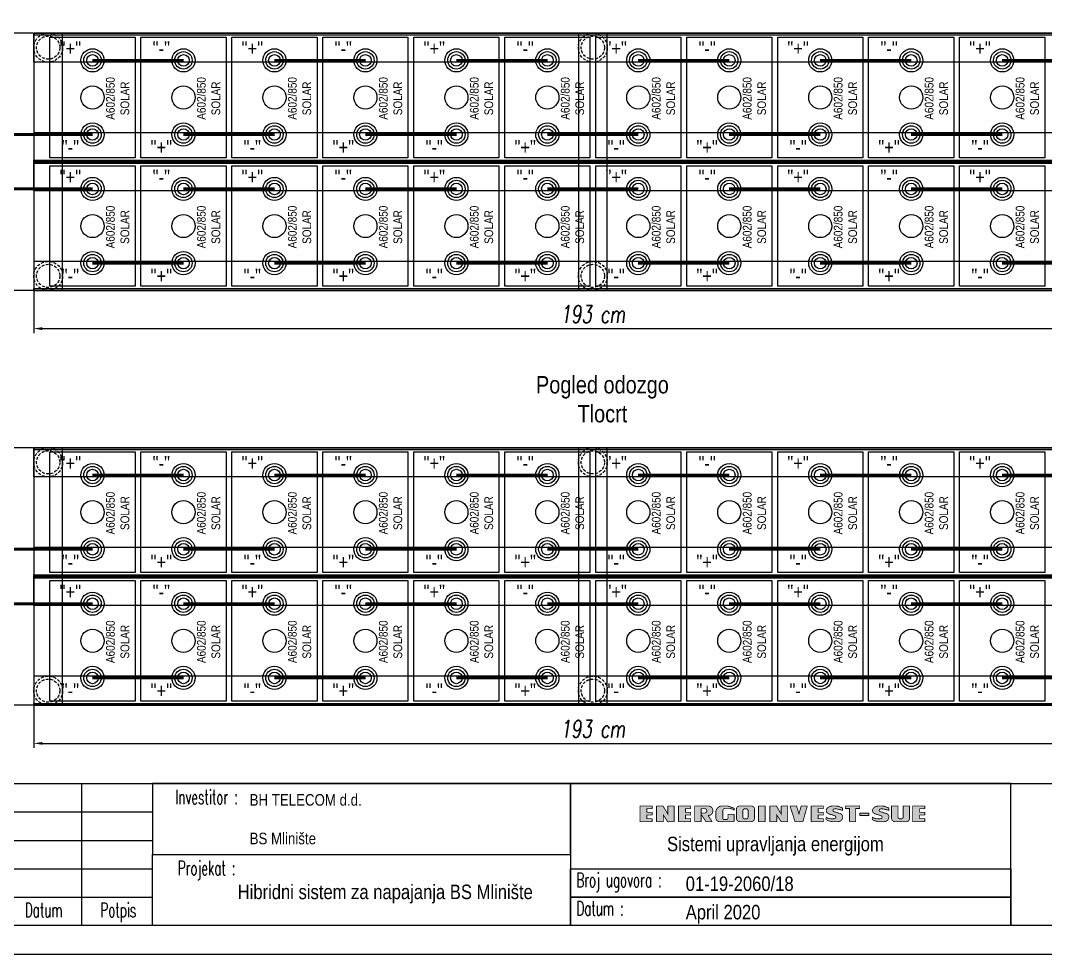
# Model space of a CAD drawing. Header units: millimetres. Extents: x 9130 to 9550, y -18883 to -17651.
# Drawn here: x 9219.6 to 9396.5, y -18478.3 to -18317 of the extents above; entities that cross this region are included whole.
import ezdxf

# ---------------------------------------------------------------- set-up
doc = ezdxf.new("R2010")
doc.units = ezdxf.units.MM
doc.linetypes.add('DASHED', pattern=[0.75, 0.5, -0.25])
for name, color, linetype in [('00 uvodnice', 82, 'Continuous'), ('01-KOSTUR ORMARA', 7, 'Continuous'), ('02-MODULI', 7, 'Continuous'), ('DIMENS', 4, 'Continuous'), ('OO cn60', 1, 'Continuous')]:
    doc.layers.add(name, color=color, linetype=linetype)
doc.layers.add('50 plava', color=5, linetype='Continuous', lineweight=0)
doc.styles.add('ARIAL NARROW', font='ARIALN.TTF')
doc.styles.add('KOTE ZA MONNTAZU', font='simplex.shx', dxfattribs={"width": 0.7, "oblique": 8, "height": 3})
doc.styles.add('simboli', font='symbol.ttf', dxfattribs={"width": 0.6, "height": 2.2})
doc.dimstyles.new('Copy of KOTE ZA MONTAZU u cm', dxfattribs={"dimscale": 0, "dimtxt": 3, "dimasz": 1.5, "dimexe": 0.8, "dimexo": 0.1, "dimgap": 1, "dimtad": 1, "dimdec": 1, "dimzin": 12, "dimdsep": 46, "dimtxsty": 'KOTE ZA MONNTAZU', "dimcen": 1.5, "dimclrt": 1, "dimadec": 0, "dimazin": 0, "dimtfac": 1, "dimtdec": 1, "dimtmove": 0, "dimatfit": 3, "dimfxl": 1, "dimtolj": 2, "dimtzin": 0, "dimarcsym": 0})

# ---------------------------------------------------------------- blocks, each defined once
blk = doc.blocks.new('Zaglavlje A3 prazno-Sue')
at = {"layer": '50 plava', "linetype": 'Continuous'}
h = blk.add_hatch(color=152, dxfattribs=at)
h.paths.add_polyline_path([(198.08, 24.09), (198.93, 24.09, 0.414214), (198.98, 24.14), (198.98, 24.5, 0.414214), (198.93, 24.54), (198.08, 24.54), (198.08, 25.18), (198.93, 25.18, 0.414214), (198.98, 25.23), (198.98, 25.58, 0.414214), (198.93, 25.63), (196.93, 25.63, 0.414214), (196.88, 25.58), (196.88, 22.98, 0.414214), (196.93, 22.93), (198.93, 22.93, 0.414214), (198.98, 22.98), (198.98, 23.41, 0.414214), (198.93, 23.45), (198.08, 23.45)])
h.paths.add_polyline_path([(199.73, 22.98, 0.414214), (199.78, 22.93), (200.88, 22.93, 0.414214), (200.93, 22.98), (200.93, 24.05), (201.66, 22.95, 0.250765), (201.7, 22.93), (202.75, 22.93, 0.414214), (202.8, 22.98), (202.8, 25.58, 0.414214), (202.75, 25.63), (201.73, 25.63, 0.414214), (201.68, 25.58), (201.68, 24.28), (200.87, 25.61, 0.261275), (200.83, 25.63), (199.78, 25.63, 0.414214), (199.73, 25.58)])
h.paths.add_polyline_path([(203.54, 22.98, 0.414214), (203.58, 22.93), (205.59, 22.93, 0.414214), (205.64, 22.98), (205.64, 23.41, 0.414214), (205.59, 23.45), (204.74, 23.45), (204.74, 24.09), (205.59, 24.09, 0.414214), (205.64, 24.14), (205.64, 24.5, 0.414214), (205.59, 24.54), (204.74, 24.54), (204.74, 25.18), (205.59, 25.18, 0.414214), (205.64, 25.23), (205.64, 25.58, 0.414214), (205.59, 25.63), (203.58, 25.63, 0.414214), (203.54, 25.58)])
h.paths.add_polyline_path([(206.33, 22.93), (207.4, 22.93, 0.414214), (207.45, 22.98), (207.45, 24.2), (207.45, 25.18), (208.05, 25.18, -1.104988), (207.98, 24.43), (207.45, 24.43), (207.45, 24.2), (208.26, 22.95, 0.254408), (208.3, 22.93), (209.24, 22.93, 0.593374), (209.28, 23), (208.65, 23.98, 1), (208.65, 25.63), (206.38, 25.63, 0.414214), (206.33, 25.58)])
h.paths.add_polyline_path([(209.98, 23.6, 0.360865), (210.55, 22.92), (213.13, 22.92), (213.13, 24.15, 0.414214), (213.09, 24.19), (212.13, 24.19, 0.414214), (212.08, 24.15), (212.08, 23.59, -0.333333), (211.86, 23.29), (211.41, 23.29, -0.5), (211.18, 23.59), (211.18, 24.79, -0.414214), (211.63, 25.24), (212.23, 25.24, -0.2), (213.13, 24.87), (213.13, 25.24), (212.31, 25.54), (212.05, 25.64), (211.66, 25.64), (211.11, 25.64, 0.332065), (209.98, 24.79)])
h.paths.add_polyline_path([(213.53, 23.53, 0.414214), (214.13, 22.93), (216.08, 22.93, 0.396216), (216.64, 23.47), (216.64, 25.14, 0.440087), (216.08, 25.62), (214.13, 25.62, 0.443886), (213.53, 25.11)])
h.paths.add_polyline_path([(214.65, 24.84, -0.414214), (214.95, 25.14), (215.25, 25.14, -0.414214), (215.55, 24.84), (215.55, 23.72, -0.414214), (215.25, 23.42), (214.95, 23.42, -0.414214), (214.65, 23.72)], flags=16)
h.paths.add_polyline_path([(217.35, 22.98, 0.414214), (217.4, 22.93), (218.43, 22.93, 0.414214), (218.48, 22.98), (218.48, 25.58, 0.414214), (218.43, 25.63), (217.4, 25.63, 0.414214), (217.35, 25.58)])
h.paths.add_polyline_path([(220.5, 24.05), (221.24, 22.95, 0.250765), (221.28, 22.93), (222.33, 22.93, 0.414214), (222.38, 22.98), (222.38, 25.58, 0.414214), (222.33, 25.63), (221.3, 25.63, 0.414214), (221.25, 25.58), (221.25, 24.28), (220.44, 25.61, 0.261275), (220.4, 25.63), (219.35, 25.63, 0.414214), (219.3, 25.58), (219.3, 22.98, 0.414214), (219.35, 22.93), (220.45, 22.93, 0.414214), (220.5, 22.98)])
h.paths.add_polyline_path([(223.64, 22.96, 0.325009), (223.69, 22.93), (224.97, 22.93, 0.336906), (225.01, 22.96), (225.74, 25.57, 0.495992), (225.69, 25.63), (224.74, 25.63, 0.336906), (224.69, 25.59), (224.33, 24.28), (223.91, 25.6, 0.32721), (223.87, 25.63), (222.84, 25.63, 0.509423), (222.8, 25.57)])
h.paths.add_polyline_path([(226.43, 22.98, 0.414214), (226.48, 22.93), (228.48, 22.93, 0.414214), (228.53, 22.98), (228.53, 23.41, 0.414214), (228.48, 23.45), (227.63, 23.45), (227.63, 24.09), (228.48, 24.09, 0.414214), (228.53, 24.14), (228.53, 24.5, 0.414214), (228.48, 24.54), (227.63, 24.54), (227.63, 25.18), (228.48, 25.18, 0.414214), (228.53, 25.23), (228.53, 25.58, 0.414214), (228.48, 25.63), (226.48, 25.63, 0.414214), (226.43, 25.58)])
h.paths.add_polyline_path([(230.18, 24.86), (230.21, 25.02), (230.32, 25.08), (230.49, 25.14), (230.7, 25.14), (230.9, 25.12), (231.15, 25.06), (231.39, 25), (231.83, 24.88), (231.83, 25.31), (231.37, 25.47), (231.04, 25.61), (230.66, 25.62), (230.08, 25.62), (229.77, 25.6), (229.37, 25.41), (229.18, 25.23), (229.05, 25.02), (229.04, 24.83), (229.07, 24.65), (229.13, 24.49), (229.21, 24.45), (229.29, 24.37), (229.4, 24.31), (229.52, 24.25), (229.7, 24.2), (229.87, 24.15), (230.04, 24.12), (230.35, 23.99), (230.57, 23.92), (230.67, 23.81), (230.68, 23.68), (230.68, 23.59), (230.62, 23.51), (230.51, 23.45), (230.32, 23.42), (230.09, 23.4), (229.87, 23.43), (229.65, 23.45), (229.37, 23.52), (229.05, 23.67), (229.01, 23.57), (228.98, 23.3), (229.18, 23.19), (229.35, 23.11), (229.6, 23.03), (229.85, 22.97), (230.08, 22.92), (231.07, 22.92), (231.4, 23), (231.59, 23.12), (231.72, 23.25), (231.81, 23.46), (231.86, 23.62), (231.87, 23.77), (231.86, 23.88), (231.79, 24.05), (231.65, 24.21), (231.47, 24.35), (231.25, 24.37), (231.01, 24.45), (230.85, 24.54), (230.7, 24.57), (230.51, 24.61), (230.27, 24.69)])
h.paths.add_polyline_path([(233.06, 22.98, 0.414214), (233.11, 22.94), (234.06, 22.94, 0.414214), (234.11, 22.98), (234.11, 25.2), (234.76, 25.2, 0.414214), (234.81, 25.25), (234.81, 25.58, 0.414214), (234.76, 25.63), (232.39, 25.63, 0.414214), (232.34, 25.58), (232.34, 25.25, 0.414214), (232.39, 25.2), (233.06, 25.2)])
h = blk.add_hatch(color=152, dxfattribs=at)
h.paths.add_polyline_path([(245.15, 24.54), (245.15, 25.18), (246.01, 25.18, 0.414214), (246.05, 25.23), (246.05, 25.58, 0.414214), (246.01, 25.63), (244, 25.63, 0.414214), (243.95, 25.58), (243.95, 22.98, 0.414214), (244, 22.93), (246.01, 22.93, 0.414214), (246.05, 22.98), (246.05, 23.41, 0.414214), (246.01, 23.45), (245.15, 23.45), (245.15, 24.09), (246.01, 24.09, 0.414214), (246.05, 24.14), (246.05, 24.5, 0.414214), (246.01, 24.54)])
h.paths.add_polyline_path([(243.41, 25.62), (242.32, 25.62), (242.32, 23.72, -0.414214), (242.02, 23.42), (241.72, 23.42, -0.414214), (241.42, 23.72), (241.42, 25.62), (240.3, 25.62), (240.3, 23.53, 0.414214), (240.9, 22.93), (242.85, 22.93, 0.42682), (243.41, 23.53)])
h.paths.add_polyline_path([(239.79, 23.46), (239.84, 23.62), (239.86, 23.77), (239.84, 23.88), (239.78, 24.05), (239.64, 24.21), (239.45, 24.35), (239.23, 24.37), (238.99, 24.45), (238.84, 24.54), (238.68, 24.57), (238.49, 24.61), (238.29, 24.68), (238.23, 24.73), (238.16, 24.86), (238.19, 25.02), (238.3, 25.08), (238.48, 25.14), (238.68, 25.14), (238.88, 25.12), (239.13, 25.06), (239.37, 25), (239.82, 24.88), (239.82, 25.31), (239.35, 25.47), (239.02, 25.61), (238.65, 25.62), (238.07, 25.62), (237.75, 25.6), (237.35, 25.41), (237.16, 25.23), (237.04, 25.02), (237.02, 24.83), (237.05, 24.65), (237.11, 24.49), (237.19, 24.45), (237.27, 24.37), (237.38, 24.31), (237.51, 24.25), (237.68, 24.2), (237.85, 24.15), (238.02, 24.12), (238.34, 23.99), (238.55, 23.92), (238.65, 23.81), (238.66, 23.68), (238.66, 23.59), (238.6, 23.51), (238.49, 23.45), (238.3, 23.42), (238.07, 23.4), (237.85, 23.43), (237.63, 23.45), (237.35, 23.52), (237.04, 23.67), (236.99, 23.57), (236.96, 23.3), (237.16, 23.19), (237.33, 23.11), (237.58, 23.03), (237.83, 22.97), (238.07, 22.92), (239.05, 22.92), (239.39, 23), (239.57, 23.12), (239.7, 23.25)])
h.paths.add_polyline_path([(236.36, 23.98), (236.36, 24.42), (234.83, 24.42), (234.83, 23.98)])
at = {"color": 7, "true_color": 0xffffff}
blk.add_lwpolyline([(0, 297), (420, 297), (420, 0), (0, 0)], close=True, dxfattribs=at)
at = {"layer": '01-KOSTUR ORMARA'}
for p, q in [((100.58, 5), (100.58, 29.5)), ((7, 24.6), (112.77, 24.6)), ((7, 19.7), (112.77, 19.7)), ((7, 14.8), (112.77, 14.8)), ((7, 9.9), (112.77, 9.9))]:
    blk.add_line(p, q, dxfattribs=at)
for points in [[(7, 292), (415, 292), (415, 5), (7, 5)], [(7, 29.5), (410.1, 29.5), (410.1, 5), (7, 5)], [(112.77, 17.25), (184.91, 17.25), (184.91, 29.5), (112.77, 29.5)], [(184.91, 14.8), (260.88, 14.8), (260.88, 29.5), (184.91, 29.5)], [(260.88, 29.5), (338.44, 29.5), (338.44, 5), (260.88, 5)], [(112.77, 17.25), (184.91, 17.25), (184.91, 5), (112.77, 5)], [(184.91, 14.8), (260.88, 14.8), (260.88, 9.9), (184.91, 9.9)], [(184.91, 9.9), (260.88, 9.9), (260.88, 5), (184.91, 5)]]:
    blk.add_lwpolyline(points, close=True, dxfattribs=at)
at = {"layer": '50 plava', "color": 152, "linetype": 'Continuous', "const_width": 0.144}
for points in [[(198.93, 22.93), (196.93, 22.93, -0.414214), (196.88, 22.98), (196.88, 25.58, -0.414214), (196.93, 25.63), (198.93, 25.63, -0.414214), (198.98, 25.58), (198.98, 25.23, -0.414214), (198.93, 25.18), (198.08, 25.18), (198.08, 24.54), (198.93, 24.54, -0.414214), (198.98, 24.5), (198.98, 24.14, -0.414214), (198.93, 24.09), (198.08, 24.09), (198.08, 23.45), (198.93, 23.45, -0.414214), (198.98, 23.41), (198.98, 22.98, -0.414214)], [(199.73, 25.58), (199.73, 22.98, 0.414214), (199.78, 22.93), (200.88, 22.93, 0.414214), (200.93, 22.98), (200.93, 24.05), (201.66, 22.95, 0.250765), (201.7, 22.93), (202.75, 22.93, 0.414214), (202.8, 22.98), (202.8, 25.58, 0.414214), (202.75, 25.63), (201.73, 25.63, 0.414214), (201.68, 25.58), (201.68, 24.28), (200.87, 25.61, 0.261275), (200.83, 25.63), (199.78, 25.63, 0.414214)], [(205.59, 22.93), (203.58, 22.93, -0.414214), (203.54, 22.98), (203.54, 25.58, -0.414214), (203.58, 25.63), (205.59, 25.63, -0.414214), (205.64, 25.58), (205.64, 25.23, -0.414214), (205.59, 25.18), (204.74, 25.18), (204.74, 24.54), (205.59, 24.54, -0.414214), (205.64, 24.5), (205.64, 24.14, -0.414214), (205.59, 24.09), (204.74, 24.09), (204.74, 23.45), (205.59, 23.45, -0.414214), (205.64, 23.41), (205.64, 22.98, -0.414214)], [(213.53, 23.53), (213.53, 25.11, -0.443886), (214.13, 25.62), (216.08, 25.62, -0.459508), (216.64, 25.11), (216.64, 23.53, -0.42682), (216.08, 22.93), (214.13, 22.93, -0.414214)], [(214.65, 23.72), (214.65, 24.84, -0.414214), (214.95, 25.14), (215.25, 25.14, -0.414214), (215.55, 24.84), (215.55, 23.72, -0.414214), (215.25, 23.42), (214.95, 23.42, -0.414214)], [(217.35, 22.98), (217.35, 25.58, -0.414214), (217.4, 25.63), (218.43, 25.63, -0.414214), (218.48, 25.58), (218.48, 22.98, -0.414214), (218.43, 22.93), (217.4, 22.93, -0.414214)], [(219.3, 25.58), (219.3, 22.98, 0.414214), (219.35, 22.93), (220.45, 22.93, 0.414214), (220.5, 22.98), (220.5, 24.05), (221.24, 22.95, 0.250765), (221.28, 22.93), (222.33, 22.93, 0.414214), (222.38, 22.98), (222.38, 25.58, 0.414214), (222.33, 25.63), (221.3, 25.63, 0.414214), (221.25, 25.58), (221.25, 24.28), (220.44, 25.61, 0.261275), (220.4, 25.63), (219.35, 25.63, 0.414214)], [(222.8, 25.57), (223.64, 22.96, 0.325009), (223.69, 22.93), (224.97, 22.93, 0.336906), (225.01, 22.96), (225.74, 25.57, 0.495992), (225.69, 25.63), (224.74, 25.63, 0.336906), (224.69, 25.59), (224.33, 24.28), (223.91, 25.6, 0.32721), (223.87, 25.63), (222.84, 25.63, 0.509423)], [(228.48, 22.93), (226.48, 22.93, -0.414214), (226.43, 22.98), (226.43, 25.58, -0.414214), (226.48, 25.63), (228.48, 25.63, -0.414214), (228.53, 25.58), (228.53, 25.23, -0.414214), (228.48, 25.18), (227.63, 25.18), (227.63, 24.54), (228.48, 24.54, -0.414214), (228.53, 24.5), (228.53, 24.14, -0.414214), (228.48, 24.09), (227.63, 24.09), (227.63, 23.45), (228.48, 23.45, -0.414214), (228.53, 23.41), (228.53, 22.98, -0.414214)], [(232.34, 25.25), (232.34, 25.58, -0.414214), (232.39, 25.63), (234.76, 25.63, -0.414214), (234.81, 25.58), (234.81, 25.25, -0.414214), (234.76, 25.2), (234.11, 25.2), (234.11, 22.98, -0.414214), (234.06, 22.94), (233.11, 22.94, -0.414214), (233.06, 22.98), (233.06, 25.2), (232.39, 25.2, -0.414214)], [(241.42, 25.62), (241.42, 23.72, 0.414214), (241.72, 23.42), (242.02, 23.42, 0.414214), (242.32, 23.72), (242.32, 25.62), (243.41, 25.62), (243.41, 23.53, -0.42682), (242.85, 22.93), (240.9, 22.93, -0.414214), (240.3, 23.53), (240.3, 25.62)], [(246.01, 22.93), (244, 22.93, -0.414214), (243.95, 22.98), (243.95, 25.58, -0.414214), (244, 25.63), (246.01, 25.63, -0.414214), (246.05, 25.58), (246.05, 25.23, -0.414214), (246.01, 25.18), (245.15, 25.18), (245.15, 24.54), (246.01, 24.54, -0.414214), (246.05, 24.5), (246.05, 24.14, -0.414214), (246.01, 24.09), (245.15, 24.09), (245.15, 23.45), (246.01, 23.45, -0.414214), (246.05, 23.41), (246.05, 22.98, -0.414214)]]:
    blk.add_lwpolyline(points, format="xyb", close=True, dxfattribs=at)
for points in [[(206.33, 22.93), (206.33, 25.58, -0.414214), (206.38, 25.63), (208.65, 25.63, -1), (208.65, 23.98), (209.28, 23, -0.593374), (209.24, 22.93), (208.3, 22.93, -0.254408), (208.26, 22.95), (207.45, 24.2), (207.45, 22.98, -0.414214), (207.4, 22.93), (206.33, 22.93)], [(207.45, 24.2), (207.45, 25.18), (208.05, 25.18, -1.104988), (207.98, 24.43), (207.45, 24.43)], [(213.13, 22.92), (213.13, 24.15, 0.414214), (213.09, 24.19), (212.13, 24.19, 0.414214), (212.08, 24.15), (212.08, 23.59, -0.333333), (211.86, 23.29), (211.41, 23.29, -0.5), (211.18, 23.59), (211.18, 24.79, -0.414214), (211.63, 25.24), (212.23, 25.24, -0.2), (213.13, 24.87), (213.13, 25.24), (212.31, 25.54), (212.05, 25.64), (211.66, 25.64), (211.11, 25.64, 0.332065), (209.98, 24.79), (209.98, 23.6, 0.360865), (210.55, 22.92), (213.13, 22.92)]]:
    blk.add_lwpolyline(points, format="xyb", dxfattribs=at)
for points in [[(231.83, 24.88), (231.83, 25.31), (231.37, 25.47), (231.04, 25.61), (230.66, 25.62), (230.08, 25.62), (229.77, 25.6), (229.37, 25.41), (229.18, 25.23), (229.05, 25.02), (229.04, 24.83), (229.07, 24.65), (229.13, 24.49), (229.21, 24.45), (229.29, 24.37), (229.4, 24.31), (229.52, 24.25), (229.7, 24.2), (229.87, 24.15), (230.04, 24.12), (230.35, 23.99), (230.57, 23.92), (230.67, 23.81), (230.68, 23.68), (230.68, 23.59), (230.62, 23.51), (230.51, 23.45), (230.32, 23.42), (230.09, 23.4), (229.87, 23.43), (229.65, 23.45), (229.37, 23.52), (229.05, 23.67), (229.01, 23.57), (228.98, 23.3), (229.18, 23.19), (229.35, 23.11), (229.6, 23.03), (229.85, 22.97), (230.08, 22.92), (231.07, 22.92), (231.4, 23), (231.59, 23.12), (231.72, 23.25), (231.81, 23.46), (231.86, 23.62), (231.87, 23.77), (231.86, 23.88), (231.79, 24.05), (231.65, 24.21), (231.47, 24.35), (231.25, 24.37), (231.01, 24.45), (230.85, 24.54), (230.7, 24.57), (230.51, 24.61), (230.31, 24.68), (230.24, 24.73), (230.18, 24.86), (230.21, 25.02), (230.32, 25.08), (230.49, 25.14), (230.7, 25.14), (230.9, 25.12), (231.15, 25.06), (231.39, 25)], [(239.82, 24.88), (239.82, 25.31), (239.35, 25.47), (239.02, 25.61), (238.65, 25.62), (238.07, 25.62), (237.75, 25.6), (237.35, 25.41), (237.16, 25.23), (237.04, 25.02), (237.02, 24.83), (237.05, 24.65), (237.11, 24.49), (237.19, 24.45), (237.27, 24.37), (237.38, 24.31), (237.51, 24.25), (237.68, 24.2), (237.85, 24.15), (238.02, 24.12), (238.34, 23.99), (238.55, 23.92), (238.65, 23.81), (238.66, 23.68), (238.66, 23.59), (238.6, 23.51), (238.49, 23.45), (238.3, 23.42), (238.07, 23.4), (237.85, 23.43), (237.63, 23.45), (237.35, 23.52), (237.04, 23.67), (236.99, 23.57), (236.96, 23.3), (237.16, 23.19), (237.33, 23.11), (237.58, 23.03), (237.83, 22.97), (238.07, 22.92), (239.05, 22.92), (239.39, 23), (239.57, 23.12), (239.7, 23.25), (239.79, 23.46), (239.84, 23.62), (239.86, 23.77), (239.84, 23.88), (239.78, 24.05), (239.64, 24.21), (239.45, 24.35), (239.23, 24.37), (238.99, 24.45), (238.84, 24.54), (238.68, 24.57), (238.49, 24.61), (238.29, 24.68), (238.23, 24.73), (238.16, 24.86), (238.19, 25.02), (238.3, 25.08), (238.48, 25.14), (238.68, 25.14), (238.88, 25.12), (239.13, 25.06), (239.37, 25)]]:
    blk.add_lwpolyline(points, close=True, dxfattribs=at)
at = {"layer": '50 plava', "color": 152, "linetype": 'Continuous', "elevation": -0.14}
blk.add_lwpolyline([(234.83, 24.42), (236.36, 24.42), (236.36, 23.98), (234.83, 23.98)], close=True, dxfattribs=at)
at = {"layer": '00 uvodnice', "color": 0, "linetype": 'Continuous', "insert": (201.55, 20.33), "char_height": 2.5, "width": 45.412, "attachment_point": 1, "style": 'ARIAL NARROW'}
blk.add_mtext('Sistemi upravljanja energijom', dxfattribs=at)
at = {"layer": 'OO cn60', "color": 0, "linetype": 'Continuous', "char_height": 2.5, "style": 'simboli'}
for s, insert, width, attachment_point in [('{\\Fsimplex|c238;Investitor :}', (122.1, 28.42), 15.9862, 2), ('{\\Fsimplex|c238;Projekat :}', (122.1, 16.17), 15.9862, 2), ('{\\Fsimplex|c238;Broj ugovora :}', (185.91, 14.11), 19.8612, 1), ('{\\Fsimplex|c238;Datum}', (93.98, 8.93), 15.9862, 2), ('{\\Fsimplex|c238;Potpis}', (106.85, 8.93), 15.9862, 2), ('{\\Fsimplex|c238;Datum :}', (185.91, 9.21), 15.9862, 1)]:
    blk.add_mtext(s, dxfattribs=dict(at, insert=insert, width=width, attachment_point=attachment_point))
blk = doc.blocks.new('*D1083')
at = {"color": 0, "lineweight": -2, "transparency": 16777216}
for p, q in [((9221.92, -18435.31), (9221.92, -18442.61)), ((9414.92, -18435.31), (9414.92, -18442.61)), ((9223.42, -18441.81), (9413.42, -18441.81))]:
    blk.add_line(p, q, dxfattribs=at)
at = {"color": 0, "transparency": 16777216}
for points in [[(9223.42, -18441.56), (9223.42, -18442.06), (9221.92, -18441.81)], [(9413.42, -18441.56), (9413.42, -18442.06), (9414.92, -18441.81)]]:
    blk.add_solid(points, dxfattribs=at)
at = {"layer": 'Defpoints', "color": 0, "transparency": 16777216}
for p in [(9221.92, -18435.21), (9414.92, -18435.21), (9414.92, -18441.81)]:
    blk.add_point(p, dxfattribs=at)
at = {"color": 1, "transparency": 16777216, "insert": (9318.42, -18439.31), "char_height": 3, "attachment_point": 5, "style": 'KOTE ZA MONNTAZU'}
blk.add_mtext('\\A2;193 cm', dxfattribs=at)
blk = doc.blocks.new('*D1084')
at = {"color": 0, "lineweight": -2, "transparency": 16777216}
for p, q in [((9221.82, -18390.81), (9216.99, -18390.81)), ((9217.79, -18433.71), (9217.79, -18392.31)), ((9221.82, -18435.21), (9216.99, -18435.21))]:
    blk.add_line(p, q, dxfattribs=at)
at = {"color": 0, "transparency": 16777216}
for points in [[(9217.54, -18392.31), (9218.04, -18392.31), (9217.79, -18390.81)], [(9217.54, -18433.71), (9218.04, -18433.71), (9217.79, -18435.21)]]:
    blk.add_solid(points, dxfattribs=at)
at = {"layer": 'Defpoints', "color": 0, "transparency": 16777216}
for p in [(9217.79, -18390.81), (9221.92, -18390.81), (9221.92, -18435.21)]:
    blk.add_point(p, dxfattribs=at)
at = {"color": 1, "transparency": 16777216, "insert": (9215.29, -18413.01), "char_height": 3, "attachment_point": 5, "rotation": 90, "style": 'KOTE ZA MONNTAZU'}
blk.add_mtext('\\A2;44.4 cm', dxfattribs=at)
blk = doc.blocks.new('*D1085')
at = {"color": 0, "lineweight": -2, "transparency": 16777216}
for p, q in [((9221.92, -18363.73), (9221.92, -18371.03)), ((9414.92, -18363.73), (9414.92, -18371.03)), ((9223.42, -18370.23), (9413.42, -18370.23))]:
    blk.add_line(p, q, dxfattribs=at)
at = {"color": 0, "transparency": 16777216}
for points in [[(9223.42, -18369.98), (9223.42, -18370.48), (9221.92, -18370.23)], [(9413.42, -18369.98), (9413.42, -18370.48), (9414.92, -18370.23)]]:
    blk.add_solid(points, dxfattribs=at)
at = {"layer": 'Defpoints', "color": 0, "transparency": 16777216}
for p in [(9221.92, -18363.63), (9414.92, -18363.63), (9414.92, -18370.23)]:
    blk.add_point(p, dxfattribs=at)
at = {"color": 1, "transparency": 16777216, "insert": (9318.42, -18367.73), "char_height": 3, "attachment_point": 5, "style": 'KOTE ZA MONNTAZU'}
blk.add_mtext('\\A2;193 cm', dxfattribs=at)
blk = doc.blocks.new('*D1086')
at = {"color": 0, "lineweight": -2, "transparency": 16777216}
for p, q in [((9221.82, -18319.23), (9216.99, -18319.23)), ((9217.79, -18362.13), (9217.79, -18320.73)), ((9221.82, -18363.63), (9216.99, -18363.63))]:
    blk.add_line(p, q, dxfattribs=at)
at = {"color": 0, "transparency": 16777216}
for points in [[(9217.54, -18320.73), (9218.04, -18320.73), (9217.79, -18319.23)], [(9217.54, -18362.13), (9218.04, -18362.13), (9217.79, -18363.63)]]:
    blk.add_solid(points, dxfattribs=at)
at = {"layer": 'Defpoints', "color": 0, "transparency": 16777216}
for p in [(9217.79, -18319.23), (9221.92, -18319.23), (9221.92, -18363.63)]:
    blk.add_point(p, dxfattribs=at)
at = {"color": 1, "transparency": 16777216, "insert": (9215.29, -18341.43), "char_height": 3, "attachment_point": 5, "rotation": 90, "style": 'KOTE ZA MONNTAZU'}
blk.add_mtext('\\A2;44.4 cm', dxfattribs=at)

msp = doc.modelspace()

# ---------------------------------------------------------------- linework, layer by layer
at = {"lineweight": 53}
for points in [[(9247.7668, -18323.9271), (9232.0668, -18323.9271)], [(9279.1668, -18323.9271), (9263.4668, -18323.9271)], [(9310.5668, -18323.9271), (9294.8668, -18323.9271)], [(9341.9668, -18323.9271), (9326.2668, -18323.9271)], [(9373.3668, -18323.9271), (9357.6668, -18323.9271)], [(9404.7668, -18323.9271), (9389.0668, -18323.9271)], [(9263.4668, -18336.7271), (9247.7668, -18336.7271)], [(9294.8668, -18336.7271), (9279.1668, -18336.7271)], [(9326.2668, -18336.7271), (9310.5668, -18336.7271)], [(9357.6668, -18336.7271), (9341.9668, -18336.7271)], [(9389.0668, -18336.7271), (9373.3668, -18336.7271)], [(9263.4668, -18346.1271), (9247.7668, -18346.1271)], [(9294.8668, -18346.1271), (9279.1668, -18346.1271)], [(9326.2668, -18346.1271), (9310.5668, -18346.1271)], [(9357.6668, -18346.1271), (9341.9668, -18346.1271)], [(9389.0668, -18346.1271), (9373.3668, -18346.1271)], [(9247.7668, -18358.9271), (9232.0668, -18358.9271)], [(9279.1668, -18358.9271), (9263.4668, -18358.9271)], [(9310.5668, -18358.9271), (9294.8668, -18358.9271)], [(9341.9668, -18358.9271), (9326.2668, -18358.9271)], [(9373.3668, -18358.9271), (9357.6668, -18358.9271)], [(9404.7668, -18358.9271), (9389.0668, -18358.9271)], [(9247.7668, -18395.5085), (9232.0668, -18395.5085)], [(9279.1668, -18395.5085), (9263.4668, -18395.5085)], [(9310.5668, -18395.5085), (9294.8668, -18395.5085)], [(9341.9668, -18395.5085), (9326.2668, -18395.5085)], [(9373.3668, -18395.5085), (9357.6668, -18395.5085)], [(9404.7668, -18395.5085), (9389.0668, -18395.5085)], [(9263.4668, -18408.3085), (9247.7668, -18408.3085)], [(9294.8668, -18408.3085), (9279.1668, -18408.3085)], [(9326.2668, -18408.3085), (9310.5668, -18408.3085)], [(9357.6668, -18408.3085), (9341.9668, -18408.3085)], [(9389.0668, -18408.3085), (9373.3668, -18408.3085)], [(9263.4668, -18417.7085), (9247.7668, -18417.7085)], [(9294.8668, -18417.7085), (9279.1668, -18417.7085)], [(9326.2668, -18417.7085), (9310.5668, -18417.7085)], [(9357.6668, -18417.7085), (9341.9668, -18417.7085)], [(9389.0668, -18417.7085), (9373.3668, -18417.7085)], [(9247.7668, -18430.5085), (9232.0668, -18430.5085)], [(9279.1668, -18430.5085), (9263.4668, -18430.5085)], [(9310.5668, -18430.5085), (9294.8668, -18430.5085)], [(9341.9668, -18430.5085), (9326.2668, -18430.5085)], [(9373.3668, -18430.5085), (9357.6668, -18430.5085)], [(9404.7668, -18430.5085), (9389.0668, -18430.5085)]]:
    msp.add_lwpolyline(points, dxfattribs=at)
at = {"color": 5, "lineweight": 53}
for points in [[(9232.0668, -18336.7271), (9166.7055, -18336.7271)], [(9232.0668, -18408.3085), (9166.7055, -18408.3085)]]:
    msp.add_lwpolyline(points, dxfattribs=at)
at = {"color": 1, "lineweight": 53}
for points in [[(9232.0668, -18346.1271), (9166.7055, -18346.1271)], [(9232.0668, -18417.7085), (9166.7055, -18417.7085)]]:
    msp.add_lwpolyline(points, dxfattribs=at)
at = {"layer": 'DIMENS', "color": 2}
for points in [[(9221.9168, -18319.5271), (9414.9168, -18319.5271), (9414.9168, -18319.2271), (9221.9168, -18319.2271)], [(9221.9168, -18341.1271), (9414.9168, -18341.1271), (9414.9168, -18341.4271), (9221.9168, -18341.4271)], [(9221.9168, -18341.4271), (9414.9168, -18341.4271), (9414.9168, -18341.7271), (9221.9168, -18341.7271)], [(9221.9168, -18363.3271), (9414.9168, -18363.3271), (9414.9168, -18363.6271), (9221.9168, -18363.6271)], [(9221.9168, -18391.1085), (9414.9168, -18391.1085), (9414.9168, -18390.8085), (9221.9168, -18390.8085)], [(9221.9168, -18412.7085), (9414.9168, -18412.7085), (9414.9168, -18413.0085), (9221.9168, -18413.0085)], [(9221.9168, -18413.0085), (9414.9168, -18413.0085), (9414.9168, -18413.3085), (9221.9168, -18413.3085)], [(9221.9168, -18434.9085), (9414.9168, -18434.9085), (9414.9168, -18435.2085), (9221.9168, -18435.2085)]]:
    msp.add_lwpolyline(points, close=True, dxfattribs=at)
at = {"layer": 'DIMENS', "color": 1}
for points in [[(9221.9168, -18319.2271), (9414.9168, -18319.2271), (9414.9168, -18324.2271), (9221.9168, -18324.2271)], [(9221.9168, -18341.4271), (9414.9168, -18341.4271), (9414.9168, -18336.4271), (9221.9168, -18336.4271)], [(9221.9168, -18341.4271), (9414.9168, -18341.4271), (9414.9168, -18346.4271), (9221.9168, -18346.4271)], [(9221.9168, -18363.6271), (9414.9168, -18363.6271), (9414.9168, -18358.6271), (9221.9168, -18358.6271)], [(9221.9168, -18390.8085), (9414.9168, -18390.8085), (9414.9168, -18395.8085), (9221.9168, -18395.8085)], [(9221.9168, -18413.0085), (9414.9168, -18413.0085), (9414.9168, -18408.0085), (9221.9168, -18408.0085)], [(9221.9168, -18413.0085), (9414.9168, -18413.0085), (9414.9168, -18418.0085), (9221.9168, -18418.0085)], [(9221.9168, -18435.2085), (9414.9168, -18435.2085), (9414.9168, -18430.2085), (9221.9168, -18430.2085)]]:
    msp.add_lwpolyline(points, close=True, dxfattribs=at)
at = {"layer": 'DIMENS', "color": 6}
for points in [[(9226.9168, -18363.6271), (9226.9168, -18319.2271), (9221.9168, -18319.2271), (9221.9168, -18363.6271)], [(9320.9168, -18363.6271), (9320.9168, -18319.2271), (9315.9168, -18319.2271), (9315.9168, -18363.6271)], [(9226.9168, -18435.2085), (9226.9168, -18390.8085), (9221.9168, -18390.8085), (9221.9168, -18435.2085)], [(9320.9168, -18435.2085), (9320.9168, -18390.8085), (9315.9168, -18390.8085), (9315.9168, -18435.2085)]]:
    msp.add_lwpolyline(points, close=True, dxfattribs=at)
at = {"layer": 'DIMENS'}
for points in [[(9239.4168, -18340.7271), (9224.7168, -18340.7271), (9224.7168, -18319.9271), (9239.4168, -18319.9271)], [(9255.1168, -18340.7271), (9240.4168, -18340.7271), (9240.4168, -18319.9271), (9255.1168, -18319.9271)], [(9270.8168, -18340.7271), (9256.1168, -18340.7271), (9256.1168, -18319.9271), (9270.8168, -18319.9271)], [(9286.5168, -18340.7271), (9271.8168, -18340.7271), (9271.8168, -18319.9271), (9286.5168, -18319.9271)], [(9302.2168, -18340.7271), (9287.5168, -18340.7271), (9287.5168, -18319.9271), (9302.2168, -18319.9271)], [(9317.9168, -18340.7271), (9303.2168, -18340.7271), (9303.2168, -18319.9271), (9317.9168, -18319.9271)], [(9333.6168, -18340.7271), (9318.9168, -18340.7271), (9318.9168, -18319.9271), (9333.6168, -18319.9271)], [(9349.3168, -18340.7271), (9334.6168, -18340.7271), (9334.6168, -18319.9271), (9349.3168, -18319.9271)], [(9365.0168, -18340.7271), (9350.3168, -18340.7271), (9350.3168, -18319.9271), (9365.0168, -18319.9271)], [(9380.7168, -18340.7271), (9366.0168, -18340.7271), (9366.0168, -18319.9271), (9380.7168, -18319.9271)], [(9396.4168, -18340.7271), (9381.7168, -18340.7271), (9381.7168, -18319.9271), (9396.4168, -18319.9271)], [(9239.4168, -18362.9271), (9224.7168, -18362.9271), (9224.7168, -18342.1271), (9239.4168, -18342.1271)], [(9255.1168, -18362.9271), (9240.4168, -18362.9271), (9240.4168, -18342.1271), (9255.1168, -18342.1271)], [(9270.8168, -18362.9271), (9256.1168, -18362.9271), (9256.1168, -18342.1271), (9270.8168, -18342.1271)], [(9286.5168, -18362.9271), (9271.8168, -18362.9271), (9271.8168, -18342.1271), (9286.5168, -18342.1271)], [(9302.2168, -18362.9271), (9287.5168, -18362.9271), (9287.5168, -18342.1271), (9302.2168, -18342.1271)], [(9317.9168, -18362.9271), (9303.2168, -18362.9271), (9303.2168, -18342.1271), (9317.9168, -18342.1271)], [(9333.6168, -18362.9271), (9318.9168, -18362.9271), (9318.9168, -18342.1271), (9333.6168, -18342.1271)], [(9349.3168, -18362.9271), (9334.6168, -18362.9271), (9334.6168, -18342.1271), (9349.3168, -18342.1271)], [(9365.0168, -18362.9271), (9350.3168, -18362.9271), (9350.3168, -18342.1271), (9365.0168, -18342.1271)], [(9380.7168, -18362.9271), (9366.0168, -18362.9271), (9366.0168, -18342.1271), (9380.7168, -18342.1271)], [(9396.4168, -18362.9271), (9381.7168, -18362.9271), (9381.7168, -18342.1271), (9396.4168, -18342.1271)], [(9239.4168, -18412.3085), (9224.7168, -18412.3085), (9224.7168, -18391.5085), (9239.4168, -18391.5085)], [(9255.1168, -18412.3085), (9240.4168, -18412.3085), (9240.4168, -18391.5085), (9255.1168, -18391.5085)], [(9270.8168, -18412.3085), (9256.1168, -18412.3085), (9256.1168, -18391.5085), (9270.8168, -18391.5085)], [(9286.5168, -18412.3085), (9271.8168, -18412.3085), (9271.8168, -18391.5085), (9286.5168, -18391.5085)], [(9302.2168, -18412.3085), (9287.5168, -18412.3085), (9287.5168, -18391.5085), (9302.2168, -18391.5085)], [(9317.9168, -18412.3085), (9303.2168, -18412.3085), (9303.2168, -18391.5085), (9317.9168, -18391.5085)], [(9333.6168, -18412.3085), (9318.9168, -18412.3085), (9318.9168, -18391.5085), (9333.6168, -18391.5085)], [(9349.3168, -18412.3085), (9334.6168, -18412.3085), (9334.6168, -18391.5085), (9349.3168, -18391.5085)], [(9365.0168, -18412.3085), (9350.3168, -18412.3085), (9350.3168, -18391.5085), (9365.0168, -18391.5085)], [(9380.7168, -18412.3085), (9366.0168, -18412.3085), (9366.0168, -18391.5085), (9380.7168, -18391.5085)], [(9396.4168, -18412.3085), (9381.7168, -18412.3085), (9381.7168, -18391.5085), (9396.4168, -18391.5085)], [(9239.4168, -18434.5085), (9224.7168, -18434.5085), (9224.7168, -18413.7085), (9239.4168, -18413.7085)], [(9255.1168, -18434.5085), (9240.4168, -18434.5085), (9240.4168, -18413.7085), (9255.1168, -18413.7085)], [(9270.8168, -18434.5085), (9256.1168, -18434.5085), (9256.1168, -18413.7085), (9270.8168, -18413.7085)], [(9286.5168, -18434.5085), (9271.8168, -18434.5085), (9271.8168, -18413.7085), (9286.5168, -18413.7085)], [(9302.2168, -18434.5085), (9287.5168, -18434.5085), (9287.5168, -18413.7085), (9302.2168, -18413.7085)], [(9317.9168, -18434.5085), (9303.2168, -18434.5085), (9303.2168, -18413.7085), (9317.9168, -18413.7085)], [(9333.6168, -18434.5085), (9318.9168, -18434.5085), (9318.9168, -18413.7085), (9333.6168, -18413.7085)], [(9349.3168, -18434.5085), (9334.6168, -18434.5085), (9334.6168, -18413.7085), (9349.3168, -18413.7085)], [(9365.0168, -18434.5085), (9350.3168, -18434.5085), (9350.3168, -18413.7085), (9365.0168, -18413.7085)], [(9380.7168, -18434.5085), (9366.0168, -18434.5085), (9366.0168, -18413.7085), (9380.7168, -18413.7085)], [(9396.4168, -18434.5085), (9381.7168, -18434.5085), (9381.7168, -18413.7085), (9396.4168, -18413.7085)]]:
    msp.add_lwpolyline(points, close=True, dxfattribs=at)
at = {"layer": 'DIMENS', "linetype": 'DASHED'}
for centre, radius in [((9224.4168, -18321.7271), 2.5), ((9318.4168, -18321.7271), 2.5), ((9224.4168, -18321.7271), 2), ((9318.4168, -18321.7271), 2), ((9224.4168, -18361.1271), 2.5), ((9224.4168, -18361.1271), 2), ((9318.4168, -18361.1271), 2.5), ((9318.4168, -18361.1271), 2), ((9224.4168, -18393.3085), 2.5), ((9224.4168, -18393.3085), 2), ((9318.4168, -18393.3085), 2.5), ((9318.4168, -18393.3085), 2), ((9224.4168, -18432.7085), 2.5), ((9224.4168, -18432.7085), 2), ((9318.4168, -18432.7085), 2.5), ((9318.4168, -18432.7085), 2)]:
    msp.add_circle(centre, radius, dxfattribs=at)
at = {"layer": 'DIMENS'}
for centre, radius in [((9232.0668, -18323.9271), 2), ((9232.0668, -18323.9271), 1.5), ((9232.0668, -18323.9271), 1), ((9247.7668, -18323.9271), 2), ((9247.7668, -18323.9271), 1.5), ((9247.7668, -18323.9271), 1), ((9263.4668, -18323.9271), 2), ((9263.4668, -18323.9271), 1.5), ((9263.4668, -18323.9271), 1), ((9279.1668, -18323.9271), 2), ((9279.1668, -18323.9271), 1.5), ((9279.1668, -18323.9271), 1), ((9294.8668, -18323.9271), 2), ((9294.8668, -18323.9271), 1.5), ((9294.8668, -18323.9271), 1), ((9310.5668, -18323.9271), 2), ((9310.5668, -18323.9271), 1.5), ((9310.5668, -18323.9271), 1), ((9326.2668, -18323.9271), 2), ((9326.2668, -18323.9271), 1.5), ((9326.2668, -18323.9271), 1), ((9341.9668, -18323.9271), 2), ((9341.9668, -18323.9271), 1.5), ((9341.9668, -18323.9271), 1), ((9357.6668, -18323.9271), 2), ((9357.6668, -18323.9271), 1.5), ((9357.6668, -18323.9271), 1), ((9373.3668, -18323.9271), 2), ((9373.3668, -18323.9271), 1.5), ((9373.3668, -18323.9271), 1), ((9389.0668, -18323.9271), 2), ((9389.0668, -18323.9271), 1.5), ((9389.0668, -18323.9271), 1), ((9232.0668, -18330.3271), 2), ((9247.7668, -18330.3271), 2), ((9263.4668, -18330.3271), 2), ((9279.1668, -18330.3271), 2), ((9294.8668, -18330.3271), 2), ((9310.5668, -18330.3271), 2), ((9326.2668, -18330.3271), 2), ((9341.9668, -18330.3271), 2), ((9357.6668, -18330.3271), 2), ((9373.3668, -18330.3271), 2), ((9389.0668, -18330.3271), 2), ((9232.0668, -18336.7271), 2), ((9232.0668, -18336.7271), 1.5), ((9247.7668, -18336.7271), 2), ((9247.7668, -18336.7271), 1.5), ((9263.4668, -18336.7271), 2), ((9263.4668, -18336.7271), 1.5), ((9279.1668, -18336.7271), 2), ((9279.1668, -18336.7271), 1.5), ((9294.8668, -18336.7271), 2), ((9294.8668, -18336.7271), 1.5), ((9310.5668, -18336.7271), 2), ((9310.5668, -18336.7271), 1.5), ((9326.2668, -18336.7271), 2), ((9326.2668, -18336.7271), 1.5), ((9341.9668, -18336.7271), 2), ((9341.9668, -18336.7271), 1.5), ((9357.6668, -18336.7271), 2), ((9357.6668, -18336.7271), 1.5), ((9373.3668, -18336.7271), 2), ((9373.3668, -18336.7271), 1.5), ((9389.0668, -18336.7271), 2), ((9389.0668, -18336.7271), 1.5), ((9232.0668, -18336.7271), 1), ((9247.7668, -18336.7271), 1), ((9263.4668, -18336.7271), 1), ((9279.1668, -18336.7271), 1), ((9294.8668, -18336.7271), 1), ((9310.5668, -18336.7271), 1), ((9326.2668, -18336.7271), 1), ((9341.9668, -18336.7271), 1), ((9357.6668, -18336.7271), 1), ((9373.3668, -18336.7271), 1), ((9389.0668, -18336.7271), 1), ((9232.0668, -18346.1271), 2), ((9247.7668, -18346.1271), 2), ((9263.4668, -18346.1271), 2), ((9279.1668, -18346.1271), 2), ((9294.8668, -18346.1271), 2), ((9310.5668, -18346.1271), 2), ((9326.2668, -18346.1271), 2), ((9341.9668, -18346.1271), 2), ((9357.6668, -18346.1271), 2), ((9373.3668, -18346.1271), 2), ((9389.0668, -18346.1271), 2), ((9232.0668, -18346.1271), 1.5), ((9232.0668, -18346.1271), 1), ((9247.7668, -18346.1271), 1.5), ((9247.7668, -18346.1271), 1), ((9263.4668, -18346.1271), 1.5), ((9263.4668, -18346.1271), 1), ((9279.1668, -18346.1271), 1.5), ((9279.1668, -18346.1271), 1), ((9294.8668, -18346.1271), 1.5), ((9294.8668, -18346.1271), 1), ((9310.5668, -18346.1271), 1.5), ((9310.5668, -18346.1271), 1), ((9326.2668, -18346.1271), 1.5), ((9326.2668, -18346.1271), 1), ((9341.9668, -18346.1271), 1.5), ((9341.9668, -18346.1271), 1), ((9357.6668, -18346.1271), 1.5), ((9357.6668, -18346.1271), 1), ((9373.3668, -18346.1271), 1.5), ((9373.3668, -18346.1271), 1), ((9389.0668, -18346.1271), 1.5), ((9389.0668, -18346.1271), 1), ((9232.0668, -18352.5271), 2), ((9247.7668, -18352.5271), 2), ((9263.4668, -18352.5271), 2), ((9279.1668, -18352.5271), 2), ((9294.8668, -18352.5271), 2), ((9310.5668, -18352.5271), 2), ((9326.2668, -18352.5271), 2), ((9341.9668, -18352.5271), 2), ((9357.6668, -18352.5271), 2), ((9373.3668, -18352.5271), 2), ((9389.0668, -18352.5271), 2), ((9232.0668, -18358.9271), 2), ((9232.0668, -18358.9271), 1.5), ((9232.0668, -18358.9271), 1), ((9247.7668, -18358.9271), 2), ((9247.7668, -18358.9271), 1.5), ((9247.7668, -18358.9271), 1), ((9263.4668, -18358.9271), 2), ((9263.4668, -18358.9271), 1.5), ((9263.4668, -18358.9271), 1), ((9279.1668, -18358.9271), 2), ((9279.1668, -18358.9271), 1.5), ((9279.1668, -18358.9271), 1), ((9294.8668, -18358.9271), 2), ((9294.8668, -18358.9271), 1.5), ((9294.8668, -18358.9271), 1), ((9310.5668, -18358.9271), 2), ((9310.5668, -18358.9271), 1.5), ((9310.5668, -18358.9271), 1), ((9326.2668, -18358.9271), 2), ((9326.2668, -18358.9271), 1.5), ((9326.2668, -18358.9271), 1), ((9341.9668, -18358.9271), 2), ((9341.9668, -18358.9271), 1.5), ((9341.9668, -18358.9271), 1), ((9357.6668, -18358.9271), 2), ((9357.6668, -18358.9271), 1.5), ((9357.6668, -18358.9271), 1), ((9373.3668, -18358.9271), 2), ((9373.3668, -18358.9271), 1.5), ((9373.3668, -18358.9271), 1), ((9389.0668, -18358.9271), 2), ((9389.0668, -18358.9271), 1.5), ((9389.0668, -18358.9271), 1), ((9232.0668, -18395.5085), 2), ((9247.7668, -18395.5085), 2), ((9263.4668, -18395.5085), 2), ((9279.1668, -18395.5085), 2), ((9294.8668, -18395.5085), 2), ((9310.5668, -18395.5085), 2), ((9326.2668, -18395.5085), 2), ((9341.9668, -18395.5085), 2), ((9357.6668, -18395.5085), 2), ((9373.3668, -18395.5085), 2), ((9389.0668, -18395.5085), 2), ((9232.0668, -18395.5085), 1.5), ((9232.0668, -18395.5085), 1), ((9247.7668, -18395.5085), 1.5), ((9247.7668, -18395.5085), 1), ((9263.4668, -18395.5085), 1.5), ((9263.4668, -18395.5085), 1), ((9279.1668, -18395.5085), 1.5), ((9279.1668, -18395.5085), 1), ((9294.8668, -18395.5085), 1.5), ((9294.8668, -18395.5085), 1), ((9310.5668, -18395.5085), 1.5), ((9310.5668, -18395.5085), 1), ((9326.2668, -18395.5085), 1.5), ((9326.2668, -18395.5085), 1), ((9341.9668, -18395.5085), 1.5), ((9341.9668, -18395.5085), 1), ((9357.6668, -18395.5085), 1.5), ((9357.6668, -18395.5085), 1), ((9373.3668, -18395.5085), 1.5), ((9373.3668, -18395.5085), 1), ((9389.0668, -18395.5085), 1.5), ((9389.0668, -18395.5085), 1), ((9232.0668, -18401.9085), 2), ((9247.7668, -18401.9085), 2), ((9263.4668, -18401.9085), 2), ((9279.1668, -18401.9085), 2), ((9294.8668, -18401.9085), 2), ((9310.5668, -18401.9085), 2), ((9326.2668, -18401.9085), 2), ((9341.9668, -18401.9085), 2), ((9357.6668, -18401.9085), 2), ((9373.3668, -18401.9085), 2), ((9389.0668, -18401.9085), 2), ((9232.0668, -18408.3085), 2), ((9247.7668, -18408.3085), 2), ((9263.4668, -18408.3085), 2), ((9279.1668, -18408.3085), 2), ((9294.8668, -18408.3085), 2), ((9310.5668, -18408.3085), 2), ((9326.2668, -18408.3085), 2), ((9341.9668, -18408.3085), 2), ((9357.6668, -18408.3085), 2), ((9373.3668, -18408.3085), 2), ((9389.0668, -18408.3085), 2), ((9232.0668, -18408.3085), 1.5), ((9232.0668, -18408.3085), 1), ((9247.7668, -18408.3085), 1.5), ((9247.7668, -18408.3085), 1), ((9263.4668, -18408.3085), 1.5), ((9263.4668, -18408.3085), 1), ((9279.1668, -18408.3085), 1.5), ((9279.1668, -18408.3085), 1), ((9294.8668, -18408.3085), 1.5), ((9294.8668, -18408.3085), 1), ((9310.5668, -18408.3085), 1.5), ((9310.5668, -18408.3085), 1), ((9326.2668, -18408.3085), 1.5), ((9326.2668, -18408.3085), 1), ((9341.9668, -18408.3085), 1.5), ((9341.9668, -18408.3085), 1), ((9357.6668, -18408.3085), 1.5), ((9357.6668, -18408.3085), 1), ((9373.3668, -18408.3085), 1.5), ((9373.3668, -18408.3085), 1), ((9389.0668, -18408.3085), 1.5), ((9389.0668, -18408.3085), 1), ((9232.0668, -18417.7085), 2), ((9232.0668, -18417.7085), 1.5), ((9232.0668, -18417.7085), 1), ((9247.7668, -18417.7085), 2), ((9247.7668, -18417.7085), 1.5), ((9247.7668, -18417.7085), 1), ((9263.4668, -18417.7085), 2), ((9263.4668, -18417.7085), 1.5), ((9263.4668, -18417.7085), 1), ((9279.1668, -18417.7085), 2), ((9279.1668, -18417.7085), 1.5), ((9279.1668, -18417.7085), 1), ((9294.8668, -18417.7085), 2), ((9294.8668, -18417.7085), 1.5), ((9294.8668, -18417.7085), 1), ((9310.5668, -18417.7085), 2), ((9310.5668, -18417.7085), 1.5), ((9310.5668, -18417.7085), 1), ((9326.2668, -18417.7085), 2), ((9326.2668, -18417.7085), 1.5), ((9326.2668, -18417.7085), 1), ((9341.9668, -18417.7085), 2), ((9341.9668, -18417.7085), 1.5), ((9341.9668, -18417.7085), 1), ((9357.6668, -18417.7085), 2), ((9357.6668, -18417.7085), 1.5), ((9357.6668, -18417.7085), 1), ((9373.3668, -18417.7085), 2), ((9373.3668, -18417.7085), 1.5), ((9373.3668, -18417.7085), 1), ((9389.0668, -18417.7085), 2), ((9389.0668, -18417.7085), 1.5), ((9389.0668, -18417.7085), 1), ((9232.0668, -18424.1085), 2), ((9247.7668, -18424.1085), 2), ((9263.4668, -18424.1085), 2), ((9279.1668, -18424.1085), 2), ((9294.8668, -18424.1085), 2), ((9310.5668, -18424.1085), 2), ((9326.2668, -18424.1085), 2), ((9341.9668, -18424.1085), 2), ((9357.6668, -18424.1085), 2), ((9373.3668, -18424.1085), 2), ((9389.0668, -18424.1085), 2), ((9232.0668, -18430.5085), 2), ((9232.0668, -18430.5085), 1.5), ((9247.7668, -18430.5085), 2), ((9247.7668, -18430.5085), 1.5), ((9263.4668, -18430.5085), 2), ((9263.4668, -18430.5085), 1.5), ((9279.1668, -18430.5085), 2), ((9279.1668, -18430.5085), 1.5), ((9294.8668, -18430.5085), 2), ((9294.8668, -18430.5085), 1.5), ((9310.5668, -18430.5085), 2), ((9310.5668, -18430.5085), 1.5), ((9326.2668, -18430.5085), 2), ((9326.2668, -18430.5085), 1.5), ((9341.9668, -18430.5085), 2), ((9341.9668, -18430.5085), 1.5), ((9357.6668, -18430.5085), 2), ((9357.6668, -18430.5085), 1.5), ((9373.3668, -18430.5085), 2), ((9373.3668, -18430.5085), 1.5), ((9389.0668, -18430.5085), 2), ((9389.0668, -18430.5085), 1.5), ((9232.0668, -18430.5085), 1), ((9247.7668, -18430.5085), 1), ((9263.4668, -18430.5085), 1), ((9279.1668, -18430.5085), 1), ((9294.8668, -18430.5085), 1), ((9310.5668, -18430.5085), 1), ((9326.2668, -18430.5085), 1), ((9341.9668, -18430.5085), 1), ((9357.6668, -18430.5085), 1), ((9373.3668, -18430.5085), 1), ((9389.0668, -18430.5085), 1)]:
    msp.add_circle(centre, radius, dxfattribs=at)

# ---------------------------------------------------------------- block references
msp.add_blockref('Zaglavlje A3 prazno-Sue', (9129.6679, -18478.2527))

# ---------------------------------------------------------------- texts
at = {"layer": '00 uvodnice', "color": 0, "linetype": 'Continuous', "attachment_point": 1, "style": 'ARIAL NARROW'}
for s, insert, char_height, width in [('BH TELECOM d.d.\\P\\PBS Mlinište', (9259.1835, -18450.5647), 2, 49.573815), ('01-19-2060/18', (9334.4463, -18464.7887), 2.5, 26.833448), ('\\PHibridni sistem za napajanja BS Mlinište', (9257.1246, -18462.0267), 2.5, 61.543633), ('April 2020', (9334.4463, -18469.6892), 2.5, 26.833448)]:
    msp.add_mtext(s, dxfattribs=dict(at, insert=insert, char_height=char_height, width=width))
at = {"layer": '02-MODULI', "attachment_point": 2, "style": 'ARIAL NARROW'}
for s, insert, char_height, width in [('"+"', (9228.2438, -18320.6169), 2.5, 12.567234), ('"-"', (9243.9438, -18320.6169), 2.5, 12.567234), ('"+"', (9259.6438, -18320.6169), 2.5, 12.567234), ('"-"', (9275.3438, -18320.6169), 2.5, 12.567234), ('"+"', (9291.0438, -18320.6169), 2.5, 12.567234), ('"-"', (9306.7438, -18320.6169), 2.5, 12.567234), ('"+"', (9322.4438, -18320.6169), 2.5, 12.567234), ('"-"', (9338.1438, -18320.6169), 2.5, 12.567234), ('"+"', (9353.8438, -18320.6169), 2.5, 12.567234), ('"-"', (9369.5438, -18320.6169), 2.5, 12.567234), ('"+"', (9385.2438, -18320.6169), 2.5, 12.567234), ('"-"', (9228.2438, -18337.6875), 2.5, 12.567234), ('"+"', (9243.9438, -18337.6875), 2.5, 12.567234), ('"-"', (9259.6438, -18337.6875), 2.5, 12.567234), ('"+"', (9275.3438, -18337.6875), 2.5, 12.567234), ('"-"', (9291.0438, -18337.6875), 2.5, 12.567234), ('"+"', (9306.7438, -18337.6875), 2.5, 12.567234), ('"-"', (9322.4438, -18337.6875), 2.5, 12.567234), ('"+"', (9338.1438, -18337.6875), 2.5, 12.567234), ('"-"', (9353.8438, -18337.6875), 2.5, 12.567234), ('"+"', (9369.5438, -18337.6875), 2.5, 12.567234), ('"-"', (9385.2438, -18337.6875), 2.5, 12.567234), ('"+"', (9228.2438, -18342.8169), 2.5, 12.567234), ('"-"', (9243.9438, -18342.8169), 2.5, 12.567234), ('"+"', (9259.6438, -18342.8169), 2.5, 12.567234), ('"-"', (9275.3438, -18342.8169), 2.5, 12.567234), ('"+"', (9291.0438, -18342.8169), 2.5, 12.567234), ('"-"', (9306.7438, -18342.8169), 2.5, 12.567234), ('"+"', (9322.4438, -18342.8169), 2.5, 12.567234), ('"-"', (9338.1438, -18342.8169), 2.5, 12.567234), ('"+"', (9353.8438, -18342.8169), 2.5, 12.567234), ('"-"', (9369.5438, -18342.8169), 2.5, 12.567234), ('"+"', (9385.2438, -18342.8169), 2.5, 12.567234), ('"-"', (9228.2438, -18359.8875), 2.5, 12.567234), ('"+"', (9243.9438, -18359.8875), 2.5, 12.567234), ('"-"', (9259.6438, -18359.8875), 2.5, 12.567234), ('"+"', (9275.3438, -18359.8875), 2.5, 12.567234), ('"-"', (9291.0438, -18359.8875), 2.5, 12.567234), ('"+"', (9306.7438, -18359.8875), 2.5, 12.567234), ('"-"', (9322.4438, -18359.8875), 2.5, 12.567234), ('"+"', (9338.1438, -18359.8875), 2.5, 12.567234), ('"-"', (9353.8438, -18359.8875), 2.5, 12.567234), ('"+"', (9369.5438, -18359.8875), 2.5, 12.567234), ('"-"', (9385.2438, -18359.8875), 2.5, 12.567234), ('Pogled odozgo\\PTlocrt', (9320.0688, -18378.4092), 3, 48.081008), ('"+"', (9228.2438, -18392.1982), 2.5, 12.567234), ('"-"', (9243.9438, -18392.1982), 2.5, 12.567234), ('"+"', (9259.6438, -18392.1982), 2.5, 12.567234), ('"-"', (9275.3438, -18392.1982), 2.5, 12.567234), ('"+"', (9291.0438, -18392.1982), 2.5, 12.567234), ('"-"', (9306.7438, -18392.1982), 2.5, 12.567234), ('"+"', (9322.4438, -18392.1982), 2.5, 12.567234), ('"-"', (9338.1438, -18392.1982), 2.5, 12.567234), ('"+"', (9353.8438, -18392.1982), 2.5, 12.567234), ('"-"', (9369.5438, -18392.1982), 2.5, 12.567234), ('"+"', (9385.2438, -18392.1982), 2.5, 12.567234), ('"-"', (9228.2438, -18409.2688), 2.5, 12.567234), ('"+"', (9243.9438, -18409.2688), 2.5, 12.567234), ('"-"', (9259.6438, -18409.2688), 2.5, 12.567234), ('"+"', (9275.3438, -18409.2688), 2.5, 12.567234), ('"-"', (9291.0438, -18409.2688), 2.5, 12.567234), ('"+"', (9306.7438, -18409.2688), 2.5, 12.567234), ('"-"', (9322.4438, -18409.2688), 2.5, 12.567234), ('"+"', (9338.1438, -18409.2688), 2.5, 12.567234), ('"-"', (9353.8438, -18409.2688), 2.5, 12.567234), ('"+"', (9369.5438, -18409.2688), 2.5, 12.567234), ('"-"', (9385.2438, -18409.2688), 2.5, 12.567234), ('"+"', (9228.2438, -18414.3982), 2.5, 12.567234), ('"-"', (9243.9438, -18414.3982), 2.5, 12.567234), ('"+"', (9259.6438, -18414.3982), 2.5, 12.567234), ('"-"', (9275.3438, -18414.3982), 2.5, 12.567234), ('"+"', (9291.0438, -18414.3982), 2.5, 12.567234), ('"-"', (9306.7438, -18414.3982), 2.5, 12.567234), ('"+"', (9322.4438, -18414.3982), 2.5, 12.567234), ('"-"', (9338.1438, -18414.3982), 2.5, 12.567234), ('"+"', (9353.8438, -18414.3982), 2.5, 12.567234), ('"-"', (9369.5438, -18414.3982), 2.5, 12.567234), ('"+"', (9385.2438, -18414.3982), 2.5, 12.567234), ('"-"', (9228.2438, -18431.4688), 2.5, 12.567234), ('"+"', (9243.9438, -18431.4688), 2.5, 12.567234), ('"-"', (9259.6438, -18431.4688), 2.5, 12.567234), ('"+"', (9275.3438, -18431.4688), 2.5, 12.567234), ('"-"', (9291.0438, -18431.4688), 2.5, 12.567234), ('"+"', (9306.7438, -18431.4688), 2.5, 12.567234), ('"-"', (9322.4438, -18431.4688), 2.5, 12.567234), ('"+"', (9338.1438, -18431.4688), 2.5, 12.567234), ('"-"', (9353.8438, -18431.4688), 2.5, 12.567234), ('"+"', (9369.5438, -18431.4688), 2.5, 12.567234), ('"-"', (9385.2438, -18431.4688), 2.5, 12.567234)]:
    msp.add_mtext(s, dxfattribs=dict(at, insert=insert, char_height=char_height, width=width))
at = {"layer": '02-MODULI', "char_height": 1.5, "width": 17.509028, "attachment_point": 2, "rotation": 90, "style": 'ARIAL NARROW'}
for insert in [(9234.4023, -18330.4929), (9250.1023, -18330.4929), (9265.8023, -18330.4929), (9281.5023, -18330.4929), (9297.2023, -18330.4929), (9312.9023, -18330.4929), (9328.6023, -18330.4929), (9344.3023, -18330.4929), (9360.0023, -18330.4929), (9375.7023, -18330.4929), (9391.4023, -18330.4929), (9234.4023, -18352.6929), (9250.1023, -18352.6929), (9265.8023, -18352.6929), (9281.5023, -18352.6929), (9297.2023, -18352.6929), (9312.9023, -18352.6929), (9328.6023, -18352.6929), (9344.3023, -18352.6929), (9360.0023, -18352.6929), (9375.7023, -18352.6929), (9391.4023, -18352.6929), (9234.4023, -18402.0742), (9250.1023, -18402.0742), (9265.8023, -18402.0742), (9281.5023, -18402.0742), (9297.2023, -18402.0742), (9312.9023, -18402.0742), (9328.6023, -18402.0742), (9344.3023, -18402.0742), (9360.0023, -18402.0742), (9375.7023, -18402.0742), (9391.4023, -18402.0742), (9234.4023, -18424.2742), (9250.1023, -18424.2742), (9265.8023, -18424.2742), (9281.5023, -18424.2742), (9297.2023, -18424.2742), (9312.9023, -18424.2742), (9328.6023, -18424.2742), (9344.3023, -18424.2742), (9360.0023, -18424.2742), (9375.7023, -18424.2742), (9391.4023, -18424.2742)]:
    msp.add_mtext('A602/850\\PSOLAR', dxfattribs=dict(at, insert=insert))

# ---------------------------------------------------------------- dimensions: what is measured, and where the dimension line sits
at = {"color": 4}
for base, p1, p2, picture, middle in [((9217.7944, -18319.2271), (9221.9168, -18363.6271), (9221.9168, -18319.2271), '*D1086', (9217.7944, -18341.4271)), ((9217.7944, -18390.8085), (9221.9168, -18435.2085), (9221.9168, -18390.8085), '*D1084', (9217.7944, -18413.0085))]:
    dim = msp.add_linear_dim(base=base, p1=p1, p2=p2, angle=90, dimstyle='Copy of KOTE ZA MONTAZU u cm', override={"dimscale": 1, "dimpost": ' cm'}, dxfattribs=at)
    dim.commit()
    dim.dimension.update_dxf_attribs({"geometry": picture, "text_midpoint": middle, "dimtype": 160})
for base, p1, p2, picture, middle in [((9414.9168, -18370.2324), (9221.9168, -18363.6271), (9414.9168, -18363.6271), '*D1085', (9318.4168, -18370.2324)), ((9414.9168, -18441.8137), (9221.9168, -18435.2085), (9414.9168, -18435.2085), '*D1083', (9318.4168, -18441.8137))]:
    dim = msp.add_linear_dim(base=base, p1=p1, p2=p2, dimstyle='Copy of KOTE ZA MONTAZU u cm', override={"dimscale": 1, "dimpost": ' cm'}, dxfattribs=at)
    dim.commit()
    dim.dimension.update_dxf_attribs({"geometry": picture, "text_midpoint": middle, "dimtype": 160})

doc.saveas('drawing.dxf')
